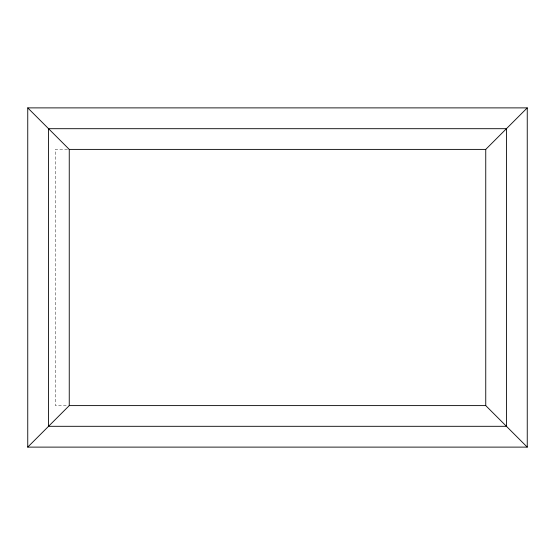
<?xml version="1.0" encoding="UTF-8"?>
<svg xmlns="http://www.w3.org/2000/svg" width="555" height="555" viewBox="0 0 555 555"><rect width="100%" height="100%" fill="white"/><g stroke="black" fill="none" stroke-linecap="round" stroke-linejoin="round"><path stroke-width="0.42" stroke-dasharray="2.77 2.08" d="M67.46 149.392L55.334 149.392L55.334 405.608L67.46 405.608"/><path stroke-width="0.83" d="M27.75 447.115L69.25 405.608L69.25 149.392L27.75 107.885L27.75 447.115L527.25 447.115L527.25 107.885L27.75 107.885M69.195 149.392L485.75 149.392L527.25 107.885M69.195 405.608L485.75 405.608L527.25 447.115M485.75 149.392L485.75 405.608M506.444 128.698L48.556 128.698L48.556 426.302L506.444 426.302L506.444 128.698"/></g></svg>
